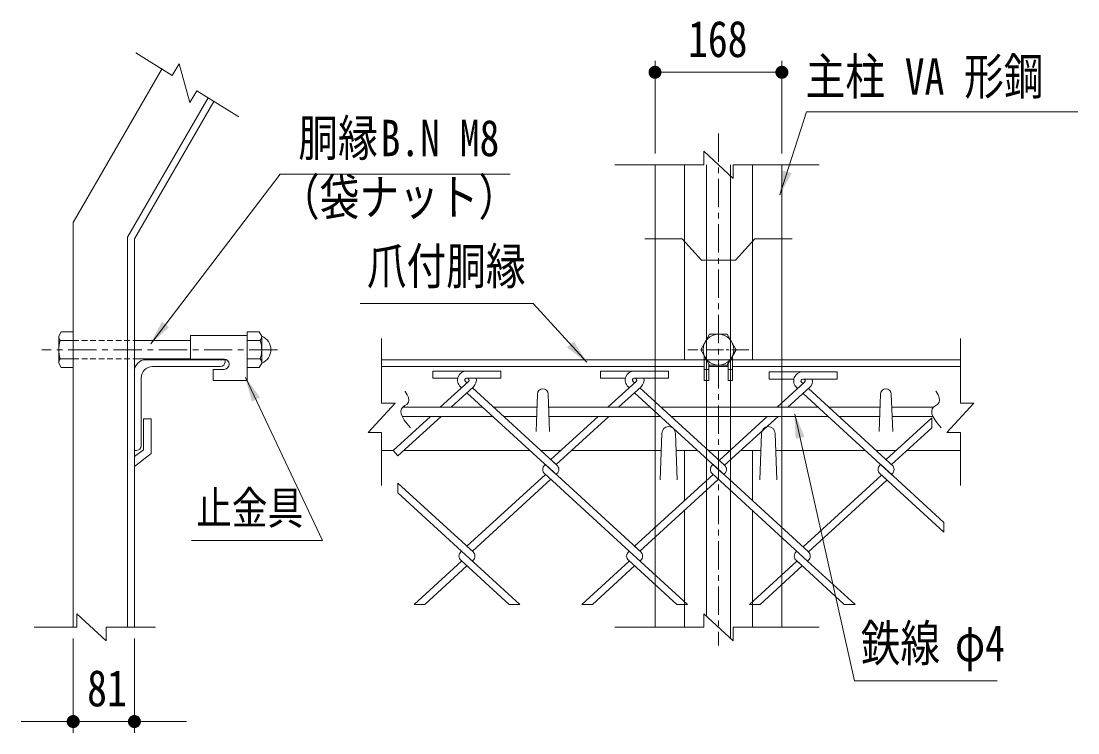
# Model space of a CAD drawing. Units: millimetres, scale not verified. Extents: x -4455 to 4455, y -3150 to 3150.
# Drawn here: x 1643 to 3043, y 1512 to 2455 of the extents above; entities that cross this region are included whole.
import ezdxf
from ezdxf.enums import TextEntityAlignment as Align

# ---------------------------------------------------------------- set-up
doc = ezdxf.new("R2010")
doc.units = ezdxf.units.MM
doc.header["$LTSCALE"] = 30
for name, pattern in [('USER1', [1.125, 0.75, -0.125, 0.125, -0.125]), ('USER2', [2, 1.25, -0.25, 0.25, -0.25]), ('USER5', [0.375, 0.25, -0.125])]:
    doc.linetypes.add(name, pattern=pattern)
for name, color, linetype, lineweight in [('0-0_D-STR-TXT', 3, 'Continuous', 13), ('0-1_D-BMK', 2, 'USER1', 13), ('0-3_D-STR1', 1, 'Continuous', 18), ('0-6_D-STR3', 3, 'Continuous', 13), ('0-8_D-STR2', 2, 'Continuous', 13), ('0-9_D-STR-DIM', 1, 'Continuous', 18), ('0-A_SUNPOU', 1, 'Continuous', 18), ('1-1_7詳細', 3, 'Continuous', 18)]:
    doc.layers.add(name, color=color, linetype=linetype, lineweight=lineweight)
doc.styles.add('ＭＳ ゴシック', font='')
doc.styles.get('ＭＳ ゴシック').set_extended_font_data('MS Gothic')

# ---------------------------------------------------------------- blocks, each defined once
blk = doc.blocks.new('M1')
at = {"layer": '0-A_SUNPOU'}
blk.add_line((-7.5, 0), (-57.86, 0), dxfattribs=at)
for points in [[(0, 0), (-7.5, 0), (-7.44, 0.94)], [(0, 0), (-7.44, -0.94), (-7.5, 0)], [(0, 0), (-7.44, 0.94), (-7.26, 1.87)], [(0, 0), (-7.26, -1.87), (-7.44, -0.94)], [(0, 0), (-7.26, 1.87), (-6.97, 2.76)], [(0, 0), (-6.97, -2.76), (-7.26, -1.87)], [(0, 0), (-6.97, 2.76), (-6.57, 3.61)], [(0, 0), (-6.57, -3.61), (-6.97, -2.76)], [(0, 0), (-6.57, 3.61), (-6.07, 4.41)], [(0, 0), (-6.07, -4.41), (-6.57, -3.61)], [(0, 0), (-6.07, 4.41), (-5.47, 5.13)], [(0, 0), (-5.47, -5.13), (-6.07, -4.41)], [(0, 0), (-5.47, 5.13), (-4.78, 5.78)], [(0, 0), (-4.78, -5.78), (-5.47, -5.13)], [(0, 0), (-4.78, 5.78), (-4.02, 6.33)], [(0, 0), (-4.02, -6.33), (-4.78, -5.78)], [(0, 0), (-4.02, 6.33), (-3.19, 6.79)], [(0, 0), (-3.19, -6.79), (-4.02, -6.33)], [(0, 0), (-3.19, 6.79), (-2.32, 7.13)], [(0, 0), (-2.32, -7.13), (-3.19, -6.79)], [(0, 0), (-2.32, 7.13), (-1.41, 7.37)], [(0, 0), (-1.41, -7.37), (-2.32, -7.13)], [(0, 0), (-1.41, 7.37), (-0.47, 7.49)], [(0, 0), (-0.47, -7.49), (-1.41, -7.37)], [(0, 0), (-0.47, 7.49), (0.47, 7.49)], [(0, 0), (0.47, -7.49), (-0.47, -7.49)], [(0, 0), (0.47, 7.49), (1.41, 7.37)], [(0, 0), (1.41, 7.37), (2.32, 7.13)], [(0, 0), (2.32, 7.13), (3.19, 6.79)], [(0, 0), (3.19, 6.79), (4.02, 6.33)], [(0, 0), (4.02, 6.33), (4.78, 5.78)], [(0, 0), (4.78, 5.78), (5.47, 5.13)], [(0, 0), (5.47, 5.13), (6.07, 4.41)], [(0, 0), (6.07, 4.41), (6.57, 3.61)], [(0, 0), (6.57, 3.61), (6.97, 2.76)], [(0, 0), (6.97, 2.76), (7.26, 1.87)], [(0, 0), (7.26, 1.87), (7.44, 0.94)], [(0, 0), (7.44, 0.94), (7.5, 0)], [(0, 0), (1.41, -7.37), (0.47, -7.49)], [(0, 0), (2.32, -7.13), (1.41, -7.37)], [(0, 0), (3.19, -6.79), (2.32, -7.13)], [(0, 0), (4.02, -6.33), (3.19, -6.79)], [(0, 0), (4.78, -5.78), (4.02, -6.33)], [(0, 0), (5.47, -5.13), (4.78, -5.78)], [(0, 0), (6.07, -4.41), (5.47, -5.13)], [(0, 0), (6.57, -3.61), (6.07, -4.41)], [(0, 0), (6.97, -2.76), (6.57, -3.61)], [(0, 0), (7.26, -1.87), (6.97, -2.76)], [(0, 0), (7.44, -0.94), (7.26, -1.87)], [(0, 0), (7.5, 0), (7.44, -0.94)]]:
    blk.add_solid(points, dxfattribs=at)

msp = doc.modelspace()

# ---------------------------------------------------------------- linework, layer by layer
at = {"layer": '0-0_D-STR-TXT'}
for points in [[(3042.65, 2335.04), (2683.38, 2335.04), (2647.86, 2224.84)], [(2291.06, 2252.6), (1986.26, 2252.6), (1814.8, 2027.71)], [(2935.99, 1581.1), (2746.92, 1581.1), (2667.7, 1934.59)]]:
    msp.add_lwpolyline(points, dxfattribs=at)
at = {"layer": '0-0_D-STR-TXT', "color": 7, "lineweight": 9}
for points in [[(2092.36, 2081.15), (2321.12, 2081.15), (2392.24, 2003.14)], [(1868.76, 1767.06), (2042.33, 1767.06), (1940.42, 1982.94)]]:
    msp.add_lwpolyline(points, dxfattribs=at)
at = {"layer": '0-0_D-STR-TXT'}
for points in [[(2647.15, 2222.65), (2652.03, 2257.33), (2663.44, 2253.65)], [(1813.41, 2025.88), (1829.56, 2056.94), (1839.09, 2049.68)], [(2667.2, 1936.83), (2680.59, 1904.48), (2668.9, 1901.86)]]:
    msp.add_solid(points, dxfattribs=at)
at = {"layer": '0-0_D-STR-TXT', "color": 7}
for points in [[(2393.79, 2001.44), (2366.12, 2022.9), (2374.98, 2030.97)], [(1939.44, 1985.02), (1959.58, 1956.38), (1948.75, 1951.27)]]:
    msp.add_solid(points, dxfattribs=at)
at = {"layer": '0-1_D-BMK', "linetype": 'USER2'}
for p, q in [((2566.67, 2306.08), (2566.67, 1627.79)), ((1982.89, 2019.86), (1670.64, 2019.86))]:
    msp.add_line(p, q, dxfattribs=at)
at = {"layer": '0-1_D-BMK'}
msp.add_line((2606.97, 2019.86), (2526.33, 2019.86), dxfattribs=at)
at = {"layer": '0-3_D-STR1'}
for p, q in [((1829.98, 2392.2), (1712.21, 2188.21)), ((1890.8, 2353.54), (1784.21, 2168.92)), ((1898.45, 2348.79), (1793.21, 2166.51)), ((2482.67, 2264.7), (2482.67, 1652.07)), ((2521.67, 2264.7), (2521.67, 2006.51)), ((2550.67, 2264.7), (2550.67, 1666.93)), ((2582.67, 2264.7), (2582.67, 1637.22)), ((2611.67, 2264.7), (2611.67, 2006.51)), ((2650.67, 2264.7), (2650.67, 1652.07)), ((1712.21, 2188.21), (1712.21, 1652.07)), ((1784.21, 2168.92), (1784.21, 1652.07)), ((1793.21, 2166.51), (1793.21, 1652.07)), ((1808.21, 2006.51), (1913.21, 2006.51)), ((1913.21, 2006.51), (1913.21, 2003.51)), ((2120.6, 2006.51), (2547.92, 2006.51)), ((2701.67, 2006.51), (2431.67, 2006.51)), ((2585.42, 2006.51), (2887.01, 2006.51)), ((1793.21, 1886.51), (1793.21, 1991.51)), ((1817.21, 1997.51), (1907.21, 1997.51)), ((2120.6, 1997.51), (2547.92, 1997.51)), ((2553.92, 1997.51), (2579.42, 1997.51)), ((2585.42, 1997.51), (2887.01, 1997.51)), ((1802.21, 1892.51), (1802.21, 1982.51)), ((1805.04, 1928.32), (1805.04, 1887.31)), ((1815.54, 1928.32), (1805.04, 1928.32)), ((1815.54, 1928.32), (1815.54, 1882.16)), ((1793.21, 1878.17), (1805.04, 1887.31)), ((1793.21, 1886.51), (1796.21, 1886.51)), ((1793.21, 1864.9), (1815.54, 1882.16)), ((2120.6, 1886.51), (2136.08, 1886.51)), ((2150.29, 1886.51), (2316.98, 1886.51)), ((2331.19, 1886.51), (2358.11, 1886.51)), ((2372.32, 1886.51), (2490.85, 1886.51)), ((2510.5, 1886.51), (2539.01, 1886.51)), ((2521.67, 1886.51), (2521.67, 1819.92)), ((2553.22, 1886.51), (2582.28, 1886.51)), ((2596.49, 1886.51), (2622.85, 1886.51)), ((2611.67, 1886.51), (2611.67, 1819.92)), ((2642.5, 1886.51), (2761.03, 1886.51)), ((2775.24, 1886.51), (2802.16, 1886.51)), ((2816.37, 1886.51), (2887.01, 1886.51)), ((2521.67, 1806.9), (2521.67, 1652.07)), ((2611.67, 1806.9), (2611.67, 1652.07))]:
    msp.add_line(p, q, dxfattribs=at)
for centre, radius, start, end in [((1808.21, 1991.51), 15, 90, 180), ((1907.21, 2003.51), 6, 270, 0), ((1817.21, 1982.51), 15, 90, 180), ((1796.21, 1892.51), 6, 270, 0)]:
    msp.add_arc(centre, radius, start, end, dxfattribs=at)
at = {"layer": '0-6_D-STR3'}
for p, q in [((1693.01, 2037.62), (1696.33, 2043.38)), ((1696.33, 2043.38), (1712.21, 2043.38)), ((1712.21, 1996.34), (1712.21, 2043.38)), ((1942.64, 1996.34), (1942.64, 2043.38)), ((1958.51, 2043.38), (1942.64, 2043.38)), ((1961.84, 2037.62), (1958.51, 2043.38)), ((1693.01, 2002.1), (1693.01, 2037.62)), ((1695.07, 2031.86), (1712.21, 2031.86)), ((1793.21, 2031.86), (1867.64, 2031.86)), ((1867.64, 2038.82), (1942.64, 2038.82)), ((1867.64, 2038.82), (1867.64, 2007.32)), ((1942.64, 2038.82), (1942.64, 1978.82)), ((1959.78, 2031.86), (1942.64, 2031.86)), ((1961.84, 2002.1), (1961.84, 2037.62)), ((1693.01, 2002.1), (1696.33, 1996.34)), ((1695.07, 2007.86), (1712.21, 2007.86)), ((1793.21, 2007.86), (1867.64, 2007.86)), ((1867.64, 2007.32), (1911.89, 2007.32)), ((1959.78, 2007.86), (1942.64, 2007.86)), ((1961.84, 2002.1), (1958.51, 1996.34)), ((2547.92, 2011.6), (2547.92, 1978.82)), ((2550.39, 2007.32), (2547.92, 2007.32)), ((2553.92, 2001.2), (2553.92, 1978.82)), ((2582.96, 2007.32), (2585.42, 2007.32)), ((2585.42, 2011.6), (2585.42, 1978.82)), ((1696.33, 1996.34), (1712.21, 1996.34)), ((1897.64, 1993.82), (1897.64, 1978.82)), ((1897.64, 1993.82), (1911.89, 1993.82)), ((1958.51, 1996.34), (1942.64, 1996.34)), ((2553.92, 1993.82), (2547.92, 1993.82)), ((2579.42, 1993.82), (2585.42, 1993.82)), ((1897.64, 1978.82), (1942.64, 1978.82)), ((2553.92, 1978.82), (2547.92, 1978.82))]:
    msp.add_line(p, q, dxfattribs=at)
at = {"layer": '0-6_D-STR3', "color": 1, "linetype": 'USER5'}
for p, q in [((1712.21, 2031.86), (1793.21, 2031.86)), ((1712.21, 2007.86), (1793.21, 2007.86))]:
    msp.add_line(p, q, dxfattribs=at)
at = {"layer": '0-6_D-STR3'}
msp.add_lwpolyline([(2543.15, 2019.86), (2554.91, 2040.23), (2578.43, 2040.23), (2590.19, 2019.86), (2578.43, 1999.49), (2554.91, 1999.49)], close=True, dxfattribs=at)
msp.add_lwpolyline([(2579.42, 2001.2), (2579.42, 1978.82), (2585.42, 1978.82)], dxfattribs=at)
msp.add_circle((2566.67, 2019.86), 20.4, dxfattribs=at)
for centre, radius, start, end in [((1702.09, 2037.62), 9.09, 180, 219.3382), ((1729.01, 2019.86), 36, 160.52878, 199.47122), ((1952.75, 2037.62), 9.09, 320.6618, 0), ((1925.84, 2019.86), 36, 340.52878, 19.47122), ((1955.02, 2019.86), 19.02, 291.00774, 68.99226), ((1702.09, 2002.1), 9.09, 140.6618, 180), ((1911.89, 2000.57), 6.75, 270, 90), ((1952.75, 2002.1), 9.09, 0, 39.3382)]:
    msp.add_arc(centre, radius, start, end, dxfattribs=at)
at = {"layer": '0-8_D-STR2', "color": 7, "lineweight": 9}
for p, q in [((2147.92, 1931.51), (2267.87, 1931.51)), ((2148.46, 1943.51), (2254.77, 1943.51)), ((2268.98, 1943.51), (2326.26, 1943.51)), ((2282.08, 1931.51), (2325.82, 1931.51)), ((2341.93, 1943.51), (2476.8, 1943.51)), ((2342.37, 1931.51), (2489.9, 1931.51)), ((2491.01, 1943.51), (2698.83, 1943.51)), ((2504.11, 1931.51), (2711.93, 1931.51)), ((2713.04, 1943.51), (2780.56, 1943.51)), ((2726.14, 1931.51), (2780.12, 1931.51)), ((2796.23, 1943.51), (2851.29, 1943.51)), ((2796.67, 1931.51), (2850.76, 1931.51))]:
    msp.add_line(p, q, dxfattribs=at)
at = {"layer": '0-9_D-STR-DIM', "color": 4, "lineweight": 13}
for p, q in [((1843.17, 2383.11), (1795.11, 2412.95)), ((1843.17, 2383.11), (1852.66, 2398.41)), ((1866.61, 2347.37), (1852.66, 2398.41)), ((1876.11, 2362.66), (1866.61, 2347.37)), ((1876.11, 2362.66), (1931.56, 2328.24)), ((1717.01, 1652.07), (1717.01, 1670.07)), ((1755.78, 1634.07), (1717.01, 1670.07)), ((2586.06, 1634.07), (2547.29, 1670.07)), ((2547.29, 1652.07), (2547.29, 1670.07)), ((1717.01, 1652.07), (1660.44, 1652.07)), ((1755.78, 1652.07), (1821.05, 1652.07)), ((1755.78, 1652.07), (1755.78, 1634.07)), ((2547.29, 1652.07), (2429.49, 1652.07)), ((2586.06, 1652.07), (2700, 1652.07)), ((2586.06, 1652.07), (2586.06, 1634.07))]:
    msp.add_line(p, q, dxfattribs=at)
at = {"layer": '0-9_D-STR-DIM'}
for p, q in [((2482.67, 2279.7), (2482.67, 2402.35)), ((2650.67, 2279.7), (2650.67, 2402.35)), ((2517.17, 2387.35), (2616.17, 2387.35)), ((1712.21, 1637.07), (1712.21, 1512.2)), ((1793.21, 1637.07), (1793.21, 1512.2)), ((1677.71, 1527.2), (1643.21, 1527.2)), ((1712.21, 1527.2), (1793.21, 1527.2)), ((1827.71, 1527.2), (1862.21, 1527.2))]:
    msp.add_line(p, q, dxfattribs=at)
at = {"layer": '1-1_7詳細', "color": 4}
for p, q in [((2586.06, 2246.7), (2547.29, 2282.7)), ((2547.29, 2264.7), (2547.29, 2282.7)), ((2547.29, 2264.7), (2429.49, 2264.7)), ((2586.06, 2264.7), (2700, 2264.7)), ((2586.06, 2264.7), (2586.06, 2246.7)), ((2120.6, 1948.94), (2120.6, 2034.53)), ((2887.01, 1948.94), (2887.01, 2034.53)), ((2138.6, 1948.94), (2102.6, 1910.17)), ((2120.6, 1948.94), (2138.6, 1948.94)), ((2120.6, 1910.17), (2102.6, 1910.17)), ((2120.6, 1910.17), (2120.6, 1839.98)), ((2887.01, 1910.17), (2869.01, 1910.17)), ((2887.01, 1910.17), (2887.01, 1839.98))]:
    msp.add_line(p, q, dxfattribs=at)
at = {"layer": '1-1_7詳細', "color": 7, "lineweight": 9}
for p, q in [((2589.17, 2138.37), (2614.67, 2166.51)), ((2614.67, 2166.51), (2664.17, 2166.51)), ((2544.17, 2138.37), (2589.17, 2138.37)), ((2550.86, 2006.51), (2582.49, 2006.51)), ((2226.53, 1969.39), (2225.09, 1970.71)), ((2240.74, 1969.39), (2242.18, 1970.71)), ((2325.1, 1911.68), (2326.9, 1960.88)), ((2343.1, 1911.68), (2341.3, 1960.88)), ((2779.4, 1911.68), (2781.2, 1960.88)), ((2797.4, 1911.68), (2795.6, 1960.88)), ((2489.42, 1847.51), (2491.67, 1909.01)), ((2511.92, 1847.51), (2509.67, 1909.01)), ((2621.42, 1847.51), (2623.67, 1909.01)), ((2643.92, 1847.51), (2641.67, 1909.01)), ((2574.85, 1855.62), (2573.78, 1854.64))]:
    msp.add_line(p, q, dxfattribs=at)
at = {"layer": '1-1_7詳細'}
for p, q in [((2188.63, 1991.55), (2188.63, 1981.95)), ((2234.07, 1991.55), (2188.63, 1991.55)), ((2233.2, 1991.55), (2278.63, 1991.55)), ((2278.63, 1991.55), (2278.63, 1981.95)), ((2456.1, 1991.55), (2410.66, 1991.55)), ((2410.66, 1991.55), (2410.66, 1981.95)), ((2455.23, 1991.55), (2500.66, 1991.55)), ((2500.66, 1991.55), (2500.66, 1981.95)), ((2633.76, 1990.57), (2633.76, 1980.97)), ((2679.2, 1990.57), (2633.76, 1990.57)), ((2678.32, 1990.57), (2723.76, 1990.57)), ((2723.76, 1990.57), (2723.76, 1980.97)), ((2221.44, 1981.95), (2188.63, 1981.95)), ((2235.69, 1977.78), (2198.28, 1943.51)), ((2233.63, 1975.9), (2231.58, 1977.78)), ((2233.2, 1981.95), (2278.63, 1981.95)), ((2234.07, 1981.95), (2233.2, 1981.95)), ((2233.63, 1975.9), (2235.69, 1977.78)), ((2443.47, 1981.95), (2410.66, 1981.95)), ((2457.72, 1977.78), (2420.31, 1943.51)), ((2455.66, 1975.9), (2453.6, 1977.78)), ((2455.23, 1981.95), (2500.66, 1981.95)), ((2456.1, 1981.95), (2455.23, 1981.95)), ((2666.57, 1980.97), (2633.76, 1980.97)), ((2680.82, 1976.8), (2644.48, 1943.51)), ((2678.76, 1974.92), (2676.7, 1976.8)), ((2678.32, 1980.97), (2723.76, 1980.97)), ((2679.2, 1980.97), (2678.32, 1980.97)), ((2242.18, 1970.71), (2212.49, 1943.51)), ((2351.75, 1854.64), (2233.63, 1962.88)), ((2352.82, 1866.68), (2240.74, 1969.39)), ((2464.2, 1970.71), (2434.52, 1943.51)), ((2448.56, 1969.39), (2447.12, 1970.71)), ((2573.78, 1854.64), (2455.66, 1962.88)), ((2574.85, 1866.68), (2462.77, 1969.39)), ((2687.3, 1969.73), (2658.69, 1943.51)), ((2671.65, 1968.41), (2670.22, 1969.73)), ((2796.88, 1853.66), (2678.76, 1961.9)), ((2797.95, 1865.7), (2685.86, 1968.41)), ((2185.19, 1931.51), (2136.08, 1886.51)), ((2407.21, 1931.51), (2344.65, 1874.17)), ((2421.42, 1931.51), (2351.75, 1867.66)), ((2631.38, 1931.51), (2567.75, 1873.19)), ((2645.59, 1931.51), (2574.85, 1866.68)), ((2849.05, 1929.47), (2788.7, 1874.17)), ((2849.05, 1929.47), (2849.05, 1916.45)), ((2849.05, 1916.45), (2795.81, 1867.66)), ((2337.54, 1867.66), (2336.47, 1866.68)), ((2337.54, 1867.66), (2336.47, 1866.68)), ((2463.84, 1751.94), (2337.54, 1867.66)), ((2352.82, 1866.68), (2344.65, 1874.17)), ((2559.57, 1867.66), (2558.5, 1866.68)), ((2559.57, 1867.66), (2558.5, 1866.68)), ((2685.86, 1751.94), (2559.57, 1867.66)), ((2781.6, 1867.66), (2780.53, 1866.68)), ((2781.6, 1867.66), (2780.53, 1866.68)), ((2865.17, 1791.09), (2781.6, 1867.66)), ((2337.54, 1854.64), (2233.63, 1759.43)), ((2344.65, 1848.13), (2240.74, 1752.92)), ((2448.56, 1752.92), (2336.47, 1855.62)), ((2352.82, 1855.62), (2351.75, 1854.64)), ((2559.57, 1854.64), (2455.66, 1759.43)), ((2566.67, 1848.13), (2462.77, 1752.92)), ((2684.79, 1739.9), (2558.5, 1855.62)), ((2782.67, 1853.66), (2678.76, 1758.45)), ((2788.7, 1848.13), (2780.53, 1855.62)), ((2865.17, 1778.07), (2780.53, 1855.62)), ((2796.88, 1855.62), (2795.81, 1854.64)), ((2796.88, 1855.62), (2795.81, 1854.64)), ((2241.81, 1751.94), (2142.18, 1843.23)), ((2142.18, 1830.21), (2142.18, 1843.23)), ((2789.77, 1847.15), (2685.86, 1751.94)), ((2226.53, 1752.92), (2142.18, 1830.21)), ((2865.17, 1791.09), (2865.17, 1778.07)), ((2226.53, 1752.92), (2225.46, 1751.94)), ((2226.53, 1752.92), (2225.46, 1751.94)), ((2303.54, 1682.35), (2226.53, 1752.92)), ((2241.81, 1751.94), (2233.63, 1759.43)), ((2448.56, 1752.92), (2447.49, 1751.94)), ((2448.56, 1752.92), (2447.49, 1751.94)), ((2525.56, 1682.35), (2448.56, 1752.92)), ((2463.84, 1751.94), (2455.66, 1759.43)), ((2670.58, 1752.92), (2669.51, 1751.94)), ((2670.58, 1752.92), (2669.51, 1751.94)), ((2226.53, 1739.9), (2163.73, 1682.35)), ((2289.33, 1682.35), (2225.46, 1740.88)), ((2241.81, 1740.88), (2240.74, 1739.9)), ((2448.56, 1739.9), (2385.76, 1682.35)), ((2511.35, 1682.35), (2447.49, 1740.88)), ((2463.84, 1740.88), (2462.77, 1739.9)), ((2670.58, 1739.9), (2607.79, 1682.35)), ((2733.38, 1682.35), (2669.51, 1740.88)), ((2677.69, 1733.39), (2669.51, 1740.88)), ((2685.86, 1740.88), (2684.79, 1739.9)), ((2685.86, 1740.88), (2684.79, 1739.9)), ((2747.59, 1682.35), (2684.79, 1739.9)), ((2233.63, 1733.39), (2177.94, 1682.35)), ((2455.66, 1733.39), (2399.97, 1682.35)), ((2677.69, 1733.39), (2622, 1682.35)), ((2177.94, 1682.35), (2163.73, 1682.35)), ((2303.54, 1682.35), (2289.33, 1682.35)), ((2399.97, 1682.35), (2385.76, 1682.35)), ((2525.56, 1682.35), (2511.35, 1682.35)), ((2622, 1682.35), (2607.79, 1682.35)), ((2747.59, 1682.35), (2733.38, 1682.35))]:
    msp.add_line(p, q, dxfattribs=at)
at = {"layer": '1-1_7詳細', "color": 7, "lineweight": 9}
msp.add_lwpolyline([(2544.17, 2138.37), (2518.67, 2166.51), (2469.17, 2166.51)], dxfattribs=at)
at = {"layer": '1-1_7詳細', "color": 4}
for points in [[(2151.65, 1964.78), (2151.97, 1964.39), (2154.63, 1960.19), (2156.2, 1956.43), (2156.67, 1953.12), (2156.04, 1950.24), (2154.32, 1947.81), (2151.5, 1945.82), (2148.67, 1943.81), (2146.92, 1941.33), (2146.24, 1938.38), (2146.63, 1934.94), (2148.1, 1931.04), (2150.64, 1926.65), (2154.25, 1921.8), (2158.94, 1916.46)], [(2854.49, 1964.78), (2854.8, 1964.39), (2857.47, 1960.19), (2859.03, 1956.43), (2859.5, 1953.12), (2858.88, 1950.24), (2857.16, 1947.81), (2854.34, 1945.82), (2851.51, 1943.81), (2849.76, 1941.33), (2849.08, 1938.38), (2849.47, 1934.94), (2850.93, 1931.04), (2853.47, 1926.65), (2857.09, 1921.8), (2861.78, 1916.46)], [(2887.01, 1948.94), (2905.01, 1948.94), (2869.01, 1910.17)]]:
    msp.add_lwpolyline(points, dxfattribs=at)
at = {"layer": '1-1_7詳細'}
msp.add_lwpolyline([(2199.4, 1931.51), (2142.18, 1879.08), (2136.08, 1886.51)], dxfattribs=at)
for centre, radius, start, end in [((2233.2, 1979.55), 12, 90, 227.5), ((2455.23, 1979.55), 12, 90, 227.5), ((2678.32, 1978.57), 12, 90, 227.5), ((2233.2, 1979.55), 2.4, 90, 227.5), ((2234.07, 1979.55), 2.4, 312.5, 90), ((2234.07, 1979.55), 12, 312.5, 11.53696), ((2455.23, 1979.55), 2.4, 90, 227.5), ((2456.1, 1979.55), 2.4, 312.5, 90), ((2456.1, 1979.55), 12, 312.5, 11.53696), ((2678.32, 1978.57), 2.4, 90, 227.5), ((2679.2, 1978.57), 2.4, 312.5, 90), ((2679.2, 1978.57), 12, 312.5, 11.53696), ((2341.54, 1861.15), 7.5, 132.5, 227.5), ((2347.76, 1861.15), 7.5, 312.5, 47.5), ((2563.57, 1861.15), 7.5, 132.5, 227.5), ((2569.78, 1861.15), 7.5, 312.5, 47.5), ((2785.59, 1861.15), 7.5, 132.5, 227.5), ((2791.81, 1861.15), 7.5, 312.5, 47.5), ((2230.52, 1746.41), 7.5, 132.5, 227.5), ((2236.74, 1746.41), 7.5, 312.5, 47.5), ((2452.55, 1746.41), 7.5, 132.5, 227.5), ((2458.77, 1746.41), 7.5, 312.5, 47.5), ((2674.58, 1746.41), 7.5, 132.5, 227.5), ((2680.8, 1746.41), 7.5, 312.5, 47.5)]:
    msp.add_arc(centre, radius, start, end, dxfattribs=at)
at = {"layer": '1-1_7詳細', "color": 7, "lineweight": 9}
for centre, radius in [((2334.1, 1960.88), 7.2), ((2788.4, 1960.88), 7.2), ((2500.67, 1909.01), 9), ((2632.67, 1909.01), 9)]:
    msp.add_arc(centre, radius, 0, 180, dxfattribs=at)

# ---------------------------------------------------------------- block references
at = {"layer": '0-9_D-STR-DIM', "xscale": 1.15, "yscale": 1.15, "rotation": 180}
for p in [(2482.67, 2387.35), (1793.21, 1527.2)]:
    msp.add_blockref('M1', p, dxfattribs=at)
at = {"layer": '0-9_D-STR-DIM', "xscale": 1.15, "yscale": 1.15}
for p in [(2650.67, 2387.35), (1712.21, 1527.2)]:
    msp.add_blockref('M1', p, dxfattribs=at)

# ---------------------------------------------------------------- texts
at = {"layer": '0-0_D-STR-TXT', "style": 'ＭＳ ゴシック', "width": 0.8}
for s, height, p in [('主柱 VA 形鋼', 48.17, (2682.1, 2343.35)), ('胴縁', 48.17, (2010.35, 2261.77)), ('B.N M8', 48.17, (2119.21, 2261.77)), ('（袋ナット）', 48.17, (1986.06, 2183.52)), ('爪付胴縁', 48.17, (2101.08, 2092.05)), ('止金具', 43.33, (1874.97, 1775.49)), ('鉄線', 48.17, (2755.06, 1592.56)), ('φ4', 48.17, (2879.98, 1592.56))]:
    msp.add_text(s, height=height, dxfattribs=at).set_placement(p, align=Align.BOTTOM_LEFT)
at = {"layer": '0-9_D-STR-DIM', "color": 3, "style": 'ＭＳ ゴシック', "width": 0.8}
for s, p in [('168', (2526.45, 2393.1)), ('81', (1730.67, 1532.95))]:
    msp.add_text(s, height=48.17, dxfattribs=at).set_placement(p, align=Align.BOTTOM_LEFT)

doc.saveas('drawing.dxf')
